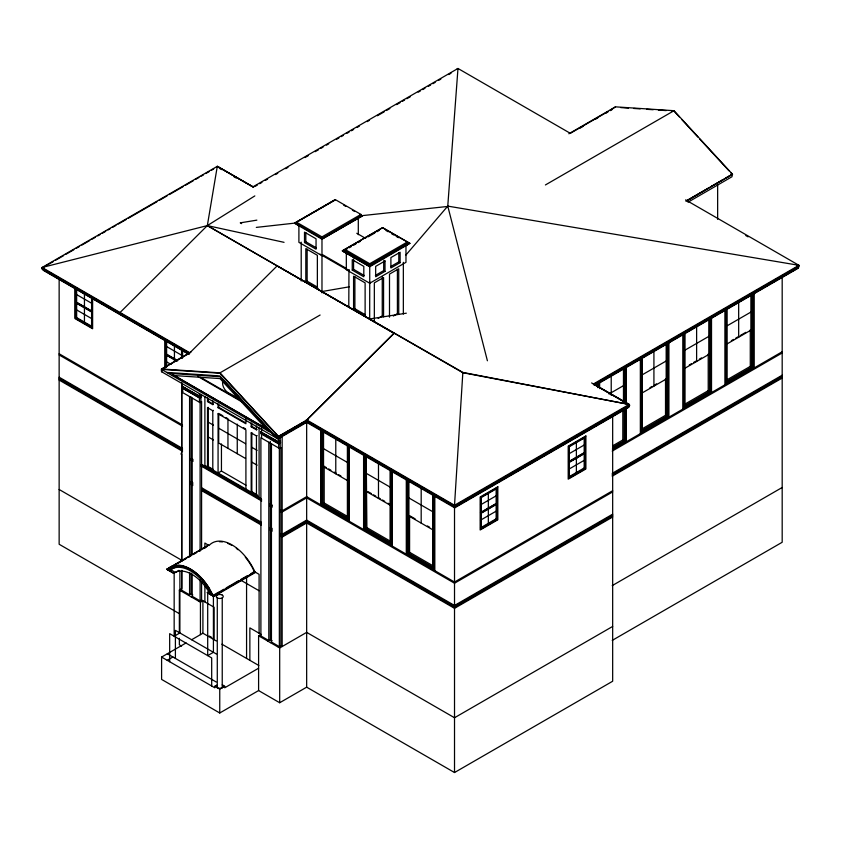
<?xml version="1.0" encoding="UTF-8"?>
<svg xmlns="http://www.w3.org/2000/svg" width="841" height="841" viewBox="0 0 841 841"><rect width="100%" height="100%" fill="white"/><g stroke="black" fill="none" stroke-linecap="round" stroke-linejoin="round"><path stroke-width="1.26" d="M348.962 269.74L348.784 307.081M352.253 270.108L352.253 259.711L363.806 266.376L363.806 276.773L352.253 270.108L353.577 269.341L353.577 258.944M365.12 316.174L365.12 282.86L353.577 276.195L353.577 309.509L354.891 308.742L365.383 314.807M369.683 318.97L369.735 281.714M374.34 322.135L374.34 282.86L383.57 277.53L383.57 316.805L382.256 316.048L382.256 276.773M375.38 275.406L383.696 270.613L383.696 261.519M385.01 260.973L375.664 266.376L375.664 276.773L385.01 271.37L385.01 260.973L383.696 260.216M389.499 317.162L389.499 274.113L398.729 268.794L398.729 314.45L397.404 313.682L397.404 269.33M161.461 368.978L219.974 372.847L278.476 436.374L278.476 439.212L161.461 371.659L161.461 368.978L191.054 351.895M454.518 505.262L462.834 372.721L207.338 225.598L42.092 267.491L189.856 352.8L277.131 265.893L462.907 372.426L629.142 404.447L454.518 505.262L306.334 419.712M570.534 133.446L457.977 68.468L447.769 206.098L487.402 360.778M120.074 312.505L207.338 225.598L217.293 166.339L253.698 187.207M405.94 254.991L447.769 206.108L798.95 265.325L593.557 383.906L629.142 404.447L462.834 372.721M306.828 419.995L394.135 333.068M306.534 420.164L394.093 333.425L207.338 225.598L254.834 195.911M579.964 128.168L583.339 126.224M595.68 119.075L597.919 117.772M605.772 113.23L608.022 111.927M610.261 110.634L612.5 109.33M687.181 200.4L708.479 188.069M710.719 186.765L723.05 179.627M725.289 178.334L732.017 174.434L732.017 176.715L687.98 202.208M42.092 267.491L217.293 166.339L252.92 186.849M188.352 353.304L42.05 268.847L42.05 268.079L53.414 261.519M55.695 260.205L63.653 255.611M65.924 254.297L73.882 249.703M76.153 248.389L79.569 246.424M81.84 245.109L89.798 240.515M92.068 239.201L95.485 237.236M97.756 235.922L100.026 234.607M102.308 233.293L105.714 231.328M107.984 230.014L110.266 228.699M112.536 227.385L115.942 225.42M118.224 224.105L126.182 219.512M128.452 218.197L156.878 201.787M159.149 200.473L167.107 195.879M169.377 194.565L183.023 186.691M185.293 185.377L193.251 180.783M195.532 179.469L198.939 177.504M201.209 176.19L203.49 174.875M205.761 173.561L209.167 171.596M211.448 170.281L213.719 168.967M42.05 268.847L188.636 353.146M42.712 268.889L43.08 269.435M457.977 68.468L252.878 186.881L217.293 166.339M255.138 186.334L257.409 185.02M259.669 183.716L261.929 182.413M265.336 180.447L267.596 179.144M275.522 174.571L277.782 173.257M285.709 168.684L287.979 167.38M304.957 157.572L308.353 155.606M315.154 151.685L318.55 149.73M320.81 148.415L323.081 147.112M326.476 145.146L328.736 143.843M336.663 139.27L338.923 137.956M341.194 136.652L343.454 135.348M346.849 133.383L349.12 132.079M351.38 130.765L353.651 129.461M357.047 127.496L359.307 126.192M367.233 121.619L369.493 120.305M377.42 115.732L384.221 111.811M386.482 110.507L389.877 108.542M396.668 104.62L400.074 102.655M402.334 101.351L404.595 100.047M406.865 98.733L410.261 96.778M418.187 92.205L420.447 90.891M422.718 89.588L424.978 88.273M428.374 86.318L430.645 85.015M432.905 83.701L435.165 82.397M438.56 80.431L440.831 79.128M448.758 74.555L451.018 73.241M76.647 302.266L75.984 302.655L91.595 311.664L92.258 311.286L76.647 302.266L76.647 289.504M83.333 306.429L76.647 302.571L75.984 302.949L91.595 311.969L92.258 311.58M83.795 307.154L84.447 306.776L84.447 292.731M83.795 307.459L84.447 307.081L91.143 310.939M75.984 317.972L76.647 317.593L92.258 326.602L91.595 326.981L75.984 317.972L75.984 288.61M296.263 224.337L296.263 222.056L335.223 199.569L360.936 214.413L360.936 216.694M294.613 223.317L334.886 200.063L294.613 223.317L321.977 239.18L362.25 215.937L321.977 239.107M304.505 242.534L316.048 249.199L316.048 238.802L304.505 232.137L304.505 242.534L305.819 241.777L316.311 247.832M296.263 222.056L321.977 236.899L360.936 214.413M360.936 215.853L321.977 238.424L296.263 223.506M342.371 250.818L382.571 227.606L409.924 243.406L382.571 227.753L342.371 250.818L369.735 266.618M347.018 249.031L343.685 250.954L369.735 265.998L408.61 243.543L406.35 242.24M349.246 247.748L351.464 246.466M353.683 245.183L355.911 243.901M358.129 242.618L360.347 241.335M368.127 236.847L374.792 232.999M377.01 231.717L379.238 230.434M177.777 360.663L166.623 354.219L165.961 354.597L177.115 361.041M176.663 360.316L166.623 354.524L165.961 354.902L176 360.694M317.635 287.233L307.133 281.178L305.819 281.935L305.819 248.621L317.362 255.286L317.362 288.6M173.772 359.107L174.434 358.729L174.434 344.684M173.772 359.412L174.434 359.023L174.434 361.483M568.842 133.782L615.496 106.849L674.009 110.707L732.511 174.234L686.992 200.915M162.586 368.726L189.488 353.199L189.488 353.966M570.618 133.151L607.644 111.779M609.893 110.486L615.496 106.849M268.363 429.835L172.983 374.76L171.911 375.412L219.985 378.587L268.332 431.076M407.296 243.406L369.735 265.094L345.01 250.818L345.01 249.441L369.735 263.717L407.296 242.029L407.296 245.067M409.924 243.406L369.735 266.755L342.371 250.954M182.066 386.261L199.99 396.321M390.602 266.629L398.802 261.887L400.116 262.655L400.116 252.258L390.897 257.577L390.897 267.974L400.116 262.655M182.066 387.932L198.381 397.057M346.324 252.479L346.324 269.73L369.735 283.238L405.972 262.318L405.972 245.067M181.656 561.336L181.656 391.98L183.138 391.118M219.974 372.847L320.106 315.028M545.42 184.946L674.009 110.707M181.824 386.124L199.738 396.468L201.472 395.47L201.472 397.131L199.738 398.129L181.824 387.785M261.257 498.745L201.588 464.306L201.588 401.777L199.454 402.25L199.454 397.677L199.99 397.982M181.656 391.98L200.105 402.629L201.588 401.777M207.527 401.588L208.179 401.21L213.456 404.258L212.794 404.637L207.527 401.588L207.527 397.751M207.527 407.706L208.179 407.317L208.179 466.534L213.456 469.583L212.794 469.961L212.794 410.744L207.527 407.706L207.527 466.913L208.179 466.534M212.794 410.744L213.456 410.366M218.071 403.838L218.071 407.675L218.723 407.296L245.456 422.729M378.156 318.413L382.256 316.048M245.95 485.204L221.446 471.055L218.071 472.999L218.071 413.793L218.723 413.404L218.723 443.018L245.54 458.492M393.304 316.058L397.404 313.682M193.073 461.278L190.434 459.764L190.434 458.566L192.81 459.228M251.186 426.797L251.837 426.419L257.115 429.457L256.452 429.846L251.186 426.797L251.186 422.96M251.186 432.905L251.837 432.526L251.837 491.743L257.115 494.781L256.452 495.17L256.452 435.953L251.186 432.905L251.186 492.122L251.837 491.743M261.688 500.994L200.894 465.893L201.588 464.306M200.894 465.893L201.588 465.494L203.848 466.787M278.697 438.098L278.697 441.767L280.179 440.905L280.505 442.765L278.529 443.901L260.657 433.588L260.657 431.917L279.023 441.956M256.452 435.953L257.115 435.575M278.476 436.374L308.069 419.291M685.857 201.167L732.511 174.234M278.15 436.742L306.923 420.342M628.648 406.634L628.648 407.401L454.687 507.838L454.645 506.009L306.744 420.616L306.86 421.73L278.182 438.108L307.154 421.141L307.154 420.374L278.476 436.931L161.461 369.378L219.974 373.246L278.476 436.763M278.182 437.53L307.154 421.141M260.657 431.917L278.529 442.24L280.505 441.094M280.505 442.765L278.697 443.428L278.697 448.001L280.831 447.528L280.831 510.056L282.155 510.813L282.155 436.511M268.805 442.292L268.805 640.537L260.899 635.975L260.899 437.73L279.349 448.379L280.831 447.528M323.533 431.875L323.533 466.734L324.184 466.345L326.413 467.638M272.274 507.06L269.635 505.536L269.635 504.348L270.297 503.969L272.053 504.978M269.635 505.536L270.297 505.157L270.297 639.686L267.816 641.115M178.933 570.345L173.751 573.341L166.791 569.231L208.515 545.136L209.01 545.525A39.643 22.886 60 0 1 254.97 571.964L213.246 596.143M166.791 569.325L208.515 545.231L204.889 543.044L204.889 548.101M167.285 569.609L176.305 564.3M178.565 563.007L180.815 561.704M183.075 560.4L186.45 558.445M188.71 557.141L190.97 555.838M193.22 554.534L196.605 552.59M198.854 551.286L201.115 549.982M203.364 548.679L206.749 546.724M185.293 566.823A38.875 22.444 60 0 0 168.358 569.651L167.948 569.893A38.875 22.444 60 0 1 212.594 595.67L219.701 591.559M169.262 570.65L170.786 569.778A38.255 22.087 60 0 1 175.59 567.212M612.668 491.911L454.518 583.223L306.66 497.851L281.493 512.379L280.179 511.622L280.831 510.056M280.179 510.434L281.493 511.191L306.66 496.663L454.518 582.035L612.668 490.724M322.87 430.97L322.87 503.738L324.184 502.981L347.585 516.49M179.354 633.084L179.354 590.035L181.824 588.605L181.824 570.366M180.668 590.792L181.656 590.224L189.572 594.787L189.572 572.469M366.224 456.526L366.886 527.633L390.287 541.141M188.573 595.365L191.054 593.935L192.81 594.944M191.212 596.879L192.2 596.311L200.105 600.873L200.105 579.87M211.795 593.452L208.799 591.728L207.275 592.6L213.824 596.479L255.548 572.395L254.308 571.68A38.875 22.444 60 0 0 252.111 567.212M199.117 601.452L201.588 600.022L214.108 607.244L214.108 639.686M211.27 594.913L211.932 594.524L211.27 595.008M179.354 590.035L200.442 602.209L202.912 600.779L202.912 633.22L216.305 640.958M220.489 591.212L223.864 589.257M226.124 587.954L229.751 585.767M230.634 585.347L238.686 580.605M240.778 579.491L247.548 575.58M250.933 573.636L254.308 571.586L259.091 574.34L259.091 633.22M254.97 571.964L213.246 596.048A39.643 22.886 60 0 0 167.285 569.515M593.399 384.757L798.824 266.155L798.824 266.912L595.071 384.558M594.482 384.6L798.666 267.007M595.165 384.684L798.246 267.722M594.482 385.367L798.414 267.627L798.414 266.87M595.165 385.451L798.004 268.342L798.004 267.585M365.572 455.622L365.572 528.39L366.886 527.633M608.989 394.009L623.475 385.651M641.662 375.149L666.177 360.999M685.478 349.856L708.879 336.347M727.539 325.572L750.929 312.064M612.668 416.421L612.668 681.231L454.518 772.532L306.66 687.171L279.685 702.74L258.597 690.566L219.753 712.989L161.598 679.412L161.598 657.073L186.092 642.934M191.611 639.749L202.912 633.22M167.201 660.301L172.931 657M649.914 387.69L652.143 386.408M654.372 385.125L656.6 383.832M689.273 364.973L691.502 363.68M693.73 362.397L695.959 361.115M699.302 359.181L701.531 357.898M731.334 340.689L733.562 339.407M735.791 338.114L738.02 336.831M740.248 335.548L745.82 332.332M641.662 393.22L666.177 379.07L666.177 342.928M685.478 367.927L708.879 354.418L708.879 319.559M727.539 343.643L750.929 330.135L750.929 295.286M454.645 506.009L629.552 405.015L629.552 405.783L454.645 506.766L306.744 421.373M454.729 506.524L629.552 405.783M454.687 507.07L629.057 406.634L629.057 405.877M454.729 507.291L629.057 406.634M480.526 497.21L481.189 497.588L496.8 488.568L496.8 519.212L481.189 528.222L480.526 527.843L496.137 518.834L496.8 519.212M480.526 504.863L496.137 495.854M568.569 454.035L584.18 445.015M258.597 690.566L258.597 635.785L261.067 634.356L249.861 627.891L249.861 660.332M259.911 636.542L260.899 635.975M408.274 480.274L408.274 553.042L409.588 552.285L432.989 565.793M496.137 503.507L480.526 512.526L481.189 512.905L496.8 503.885L496.137 503.507L496.137 488.19L496.8 488.568M568.569 461.698L584.18 452.679L584.842 453.057L569.231 462.077M496.137 503.812L480.526 512.821L481.189 513.199L496.8 504.19L496.137 503.812L496.137 518.834M568.569 461.993L584.18 452.973M569.231 462.371L584.842 453.362M480.526 520.18L496.137 511.17M568.569 469.352L584.18 460.342M270.455 642.629L271.443 642.061L279.349 646.624L279.349 448.379M612.795 445.762L622.813 439.969L624.138 440.737L624.138 409.546M642.125 428.826L665.515 415.317L666.839 416.074L666.839 343.307M684.816 404.174L708.217 390.666L709.541 391.422L709.541 318.655M726.876 379.89L750.277 366.382L751.591 367.149L751.591 294.371M612.994 447.17L624.138 440.737M666.839 416.074L642.324 430.235L642.324 357.457M709.541 391.422L685.026 405.583L685.026 332.805M751.591 367.149L727.076 381.299L727.076 308.521M612.437 448.242L624.8 441.115L624.8 408.526M612.437 449.388L625.788 441.683L625.788 407.938M612.973 449.462L782.183 351.769M612.216 451.091L782.183 352.957M568.569 477.015L584.18 467.995L584.842 468.374L584.842 437.74L569.231 446.75L569.231 477.394L584.842 468.374M278.36 647.202L280.831 645.772L282.155 646.529L282.155 512.001M258.597 635.785L279.685 647.959L306.66 632.379L454.518 717.751L612.668 626.44M161.598 657.073L214.812 687.791L214.812 686.267L216.463 685.32M214.812 686.267L219.753 689.126L224.705 686.267L224.705 687.791L258.597 668.227M612.216 473.336L782.183 375.202M612.216 474.282L782.183 376.158M612.216 475.239L782.183 377.104M612.216 476.185L782.183 378.061M612.668 514.166L454.518 605.467L306.66 520.106L282.155 534.245L280.831 533.488M612.668 515.112L454.518 606.424L306.66 521.052L282.155 535.202L280.831 534.445M612.668 516.059L454.518 607.37L306.66 522.009L282.155 536.148L280.831 535.391M612.668 517.015L454.518 608.327L306.66 522.955L282.155 537.105L280.831 536.348M612.216 585.62L782.183 487.486M612.216 640.4L782.183 542.266L782.183 277.467M454.687 507.838L306.66 422.371L277.982 438.928L277.982 437.982L306.66 421.614L454.886 507.197M321.819 291.564L349.393 286.802M256.862 220.142L240.295 222.844L241.609 223.611M369.735 318.96L406.329 313.188M256.316 227.396L296.694 222.907M360.505 215.811L448.274 206.392M620.7 107.585L628.5 108.1M633.704 108.447L640.201 108.878M646.697 109.309L653.205 109.729M658.408 110.076L666.209 110.592M671.402 110.938L674.009 111.107L679.328 116.878M166.686 372.395L219.974 375.938L276.594 437.404M168.232 373.288L219.985 376.726L276.468 438.056M457.031 69.015L457.925 69.183M207.338 225.598L284.058 242.334M591.612 382.928L629.142 404.447M685.615 199.885L798.95 265.325M745.82 235.554L748.08 236.857M796.574 264.852L798.824 266.155M750.929 330.135L750.277 329.756L750.277 366.382M708.879 354.418L708.217 354.029L708.217 390.666M666.177 379.07L665.515 378.692L665.515 415.317M343.643 205.12L345.83 206.455M352.4 210.166L354.587 211.511M360.064 214.592L362.25 215.937M385.966 230.476L388.227 231.78M391.622 233.745L393.893 235.049M396.153 236.353L398.424 237.667M356.773 233.272L365.677 238.413M219.364 168.295L221.593 169.577M233.882 176.673L236.121 177.966M595.039 385.094L629.552 405.015M383.696 270.613L385.01 271.37M353.577 269.341L364.069 275.406M322.24 254.497L346.734 268.636M320.011 254.161L348.962 270.876L348.962 269.929M321.977 255.664L298.902 242.345L298.902 225.104M304.505 281.178L318.686 289.357M352.253 308.742L366.434 316.931M577.031 457.567L576.379 457.189L576.379 441.861M577.031 457.861L576.379 457.483L576.379 472.505M488.989 508.395L488.337 508.017L488.337 492.7M488.989 508.7L488.337 508.321L488.337 523.333M42.05 268.079L189.488 353.199M306.702 421.068L454.886 506.618M331.785 436.111L334.014 437.404M336.242 438.687L339.585 440.621M341.814 441.903L344.043 443.186M375.601 461.404L378.944 463.338M411.617 482.198L413.846 483.491M416.074 484.773L418.303 486.066M429.446 492.5L432.789 494.424L432.789 567.202L408.274 553.042M42.712 269.646L188.847 354.019M188.247 354.008L43.322 270.339L43.322 269.583M76.647 294.613L92.258 303.622M166.623 346.566L182.234 355.575M200.431 377.262L241.241 400.821M323.533 448.652L348.037 462.813M366.224 473.315L390.739 487.465M408.926 497.967L433.441 512.116M197.603 376.295L242.975 402.492M76.647 309.93L92.258 318.949M166.623 361.882L171.08 364.458M172.941 374.813L268.226 429.825M161.461 370.135L161.84 371.88M201.472 395.47L199.454 396.016L199.454 393.609M328.642 468.921L330.87 470.214M334.213 472.137L336.442 473.42M338.671 474.713L340.899 475.995M368.001 491.649L371.344 493.572M373.572 494.865L375.801 496.148M378.03 497.43L380.258 498.724M382.487 500.006L384.715 501.299M388.058 503.223L390.287 504.516M415.16 518.876L409.588 515.659L409.588 552.285M427.417 525.951L429.646 527.233M323.533 466.734L348.037 480.884M366.224 491.386L390.739 505.536M433.441 530.187L408.926 516.038L408.926 481.178M201.472 397.131L200.936 396.826L200.936 401.388M218.071 407.675L245.908 423.759L245.908 418.629M267.985 437.246L261.562 433.535L261.562 438.108M270.129 438.476L279.023 443.617M219.753 414.003L222.823 415.78M225.903 417.546L227.953 418.734L227.953 448.337M243.47 427.691L245.54 428.889M218.071 413.793L245.908 429.867L245.908 489.084M208.179 422.129L213.456 425.168M218.723 428.216L245.54 443.691M251.837 447.328L257.115 450.377M208.179 436.931L213.456 439.969M251.837 462.14L257.115 465.178M322.87 503.738L347.386 517.898L347.386 445.12M365.572 528.39L390.087 542.55L390.087 469.772M59.143 353.767L182.55 425.01M59.143 354.955L182.55 426.198M59.143 377.199L182.55 448.453M59.143 378.166L182.55 449.42M59.143 379.102L182.55 450.356M59.143 380.058L182.55 451.302M190.434 458.566L193.073 460.09M200.894 464.705L261.688 499.806M269.635 504.348L272.274 505.861M207.222 468.742L209.472 470.035M211.722 471.338L213.971 472.642M221.856 477.194L224.105 478.487M227.49 480.442L229.74 481.735M237.614 486.287L242.124 488.884M256.757 497.336L259.007 498.639M191.054 481.651L192.81 482.671M201.588 487.738L261.257 522.187M270.297 527.402L272.053 528.421M191.054 482.608L192.81 483.617M201.588 488.695L261.257 523.134M270.297 528.358L272.053 529.367M191.054 483.554L192.81 484.574M201.588 489.641L261.257 524.09M270.297 529.304L272.053 530.324M191.054 484.5L192.81 485.52M201.588 490.597L261.257 525.036M270.297 530.25L272.053 531.27M240.989 580.311L259.091 590.76M59.143 489.483L182.55 560.737M170.786 569.778L175.275 572.364A34.733 20.047 60 0 1 208.799 591.728M211.932 594.619L207.937 592.222L207.275 592.695L213.824 596.479M168.358 569.651L169.672 570.419A38.255 22.087 60 0 1 211.69 594.671L213.004 595.428M166.791 569.231L173.751 573.341M270.297 639.686L272.053 640.695M179.154 613.552L59.143 544.264L59.143 278.445M209.262 636.027L211.732 637.446M221.898 644.185L258.828 665.504M216.41 654.035L175.401 630.361L175.401 658.429M181.572 646.098L179.354 644.816L179.354 638.298M224.705 686.267L222.234 684.847A3.49 2.018 0 0 1 222.434 687.57A3.49 2.018 0 0 1 217.756 687.927A3.49 2.018 0 0 1 216.736 685.257M167.327 653.762L216.274 682.03M681.988 119.769L697.935 137.094M699.712 139.017L728.968 170.786M730.734 172.71L732.511 174.634M754.219 293.194L754.219 367.916M753.242 292.815L753.242 368.095L725.436 384.148L725.436 308.868M752.253 294.529L752.253 367.528L726.424 382.445L726.424 309.446M738.671 302.361L738.671 337.209M725.1 310.003L725.1 384.726M717.646 184.147L717.646 219.333M711.518 317.845L711.518 392.568M711.181 317.099L711.181 392.379L683.376 408.432L683.376 333.152M710.193 318.813L710.193 391.811L684.364 406.718L684.364 333.73M696.621 326.634L696.621 361.493M683.05 334.287L683.05 408.999M668.816 342.508L668.816 417.22M668.479 343.044L668.479 417.031L640.674 433.083L640.674 359.107M667.491 342.161L667.491 416.463L641.662 431.37L641.662 358.382M653.92 350.003L653.92 386.145M640.348 358.939L640.348 433.651M626.114 367.16L626.114 403.859M626.114 407.79L626.114 441.872M625.788 367.696L625.788 402.744M624.8 368.116L624.8 402.009M624.138 367.959L624.138 403.049M623.475 368.873L623.475 401.136M622.813 409.882L622.813 439.969M611.218 375.948L611.218 395.312M599.622 382.108L599.622 388.605M598.96 383.033L598.96 386.944M597.972 382.455L597.972 387.648M597.646 383.591L597.646 387.522M584.18 437.362L584.18 452.679M584.18 454.203L584.18 467.995M481.189 497.588L481.189 528.222M454.518 506.429L454.518 772.532M434.765 495.906L434.765 570.618M434.429 496.074L434.429 570.051L406.624 553.998L406.624 478.718M433.441 495.338L433.441 568.337L407.612 553.431L407.612 480.432M421.183 488.264L421.183 523.113M408.61 243.406L408.61 244.311M406.298 479.475L406.298 554.187M403.344 262.329L403.344 314.092M398.802 252.794L398.802 261.887M392.064 469.94L392.064 545.967M391.727 470.119L391.727 545.399L363.922 529.346L363.922 454.066M390.739 470.697L390.739 543.685L364.91 528.779L364.91 455.78M378.482 463.601L378.482 498.461M369.735 263.717L369.735 265.094M369.735 265.851L369.735 283.238M363.596 454.813L363.596 529.536M359.612 216.694L359.612 217.451M358.298 217.451L358.298 234.702M354.891 276.71L354.891 308.742M349.362 446.603L349.362 521.315M349.026 446.76L349.026 520.747L321.22 504.695L321.22 430.708M348.048 444.742L348.048 519.034L322.208 504.127L322.208 431.128M345.01 251.722L345.01 252.479M343.685 250.818L343.685 251.722M335.78 438.949L335.78 473.809M324.184 466.345L324.184 502.981M321.977 236.899L321.977 292.868M320.894 430.161L320.894 504.884M307.133 249.136L307.133 281.178M306.66 420.847L306.66 687.171M305.819 232.579L305.819 241.777M301.204 242.155L301.204 280.989M297.577 224.337L297.577 225.104M281.493 511.191L281.493 512.379M280.831 511.244L280.831 645.772M280.179 437.246L280.179 440.905M280.179 442.576L280.179 447.139M279.685 647.959L279.685 702.74M278.529 442.24L278.529 443.901M271.443 443.817L271.443 642.061M270.297 441.43L270.297 503.969M261.562 428.269L261.562 431.875M259.091 427.943L259.091 496.684L204.889 465.399L204.889 396.647M256.452 425.998L256.452 429.846M251.837 423.853L251.837 426.419M246.571 577.22L246.571 658.429M237.257 424.106L237.257 453.72M222.234 597.909L222.234 687.696M221.446 444.016L221.446 471.055M219.753 689.126L219.753 712.989M218.723 404.742L218.723 407.296M217.409 592.979L217.409 595.607M217.283 597.909L217.283 687.696M213.414 595.596L213.414 652.311L207.695 655.612L207.695 592.463M212.794 400.789L212.794 404.637M211.69 685.983L211.69 657.925L169.672 633.662L169.672 661.73M208.179 398.645L208.179 401.21M204.889 585.199L204.889 601.925M201.588 465.494L201.588 549.215M201.588 581.783L201.588 600.022M200.442 602.209L200.442 634.65M200.105 402.629L200.105 550.981M199.738 396.468L199.738 398.129M192.2 398.066L192.2 554.303M192.2 573.993L192.2 596.311M191.054 396.984L191.054 458.219M191.054 459.407L191.054 554.85M191.054 573.089L191.054 593.935M189.572 396.542L189.572 556.71M182.602 350.245L182.602 357.856M182.318 383.675L182.318 386.124M182.318 387.785L182.318 392.358M182.119 350.539L182.119 358.192M181.824 382.497L181.824 452.889L181.162 453.267L181.162 454.455L181.824 454.077L181.824 561.252M181.656 570.534L181.656 590.224M181.582 349.572L181.582 357.236M179.89 571.092L179.89 632.958L174.161 636.259L174.161 573.099M166.623 341.457L166.623 354.219M166.623 354.524L166.623 366.991M165.961 340.563L165.961 367.422M165.425 339.617L165.425 367.685M164.941 340.037L164.941 367.98M92.626 298.292L92.626 328.768L74.954 318.56L74.954 288.095M92.142 298.587L92.142 327.927L75.438 318.287L75.438 287.664M91.595 297.619L91.595 326.981M84.447 307.081L84.447 322.103M76.647 302.571L76.647 317.593M186.355 567.223A38.875 22.444 60 0 1 206.213 583.833M206.918 584.821A38.875 22.444 60 0 1 209.588 588.931M219.448 541.73A38.875 22.444 60 0 1 222.423 541.93M227.669 543.37A38.875 22.444 60 0 1 231.99 545.473M236.31 548.364A38.875 22.444 60 0 1 238.014 549.73M245.299 557.131A38.875 22.444 60 0 1 251.512 566.14M237.845 397.499A7.58 4.384 60 0 1 235.837 396.868L228.121 392.673A7.895 4.562 60 0 1 222.97 380.794M497.83 486.792L480.158 496.989L480.158 529.998L497.83 519.801L497.83 486.792M585.872 435.964L568.201 446.161L568.201 479.17L585.872 468.973L585.872 435.964M497.346 487.633L480.642 497.273L480.642 529.168L497.346 519.528L497.346 487.633M585.389 436.794L568.684 446.445L568.684 478.34L585.389 468.689L585.389 436.794M222.234 595.05L221.509 594.734A3.49 2.018 0 0 0 216.274 596.301A3.49 2.018 0 0 0 220.952 598.372A3.49 2.018 0 0 0 222.234 595.05"/></g></svg>
